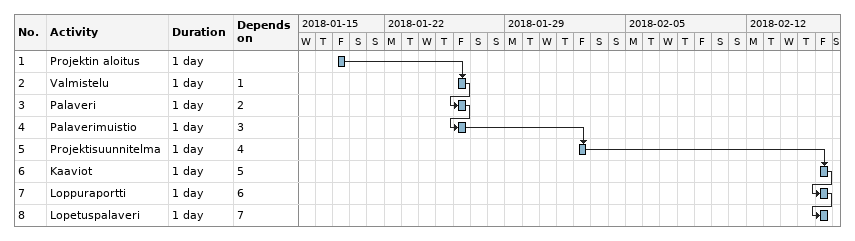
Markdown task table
| ID | Task | Duration | Start | Finish | Predecessors |
|---|---|---|---|---|---|
| 1 | Projektin aloitus | 1d | 2018-01-19 | 2018-01-19 |  |
| 2 | Valmistelu | 1d | 2018-01-26 | 2018-01-26 | 1 |
| 3 | Palaveri | 1d | 2018-01-26 | 2018-01-26 | 2 |
| 4 | Palaverimuistio | 1d | 2018-01-26 | 2018-01-26 | 3 |
| 5 | Projektisuunnitelma | 1d | 2018-02-02 | 2018-02-02 | 4 |
| 6 | Kaaviot | 1d | 2018-02-16 | 2018-02-16 | 5 |
| 7 | Loppuraportti | 1d | 2018-02-16 | 2018-02-16 | 6 |
| 8 | Lopetuspalaveri | 1d | 2018-02-16 | 2018-02-16 | 7 |
